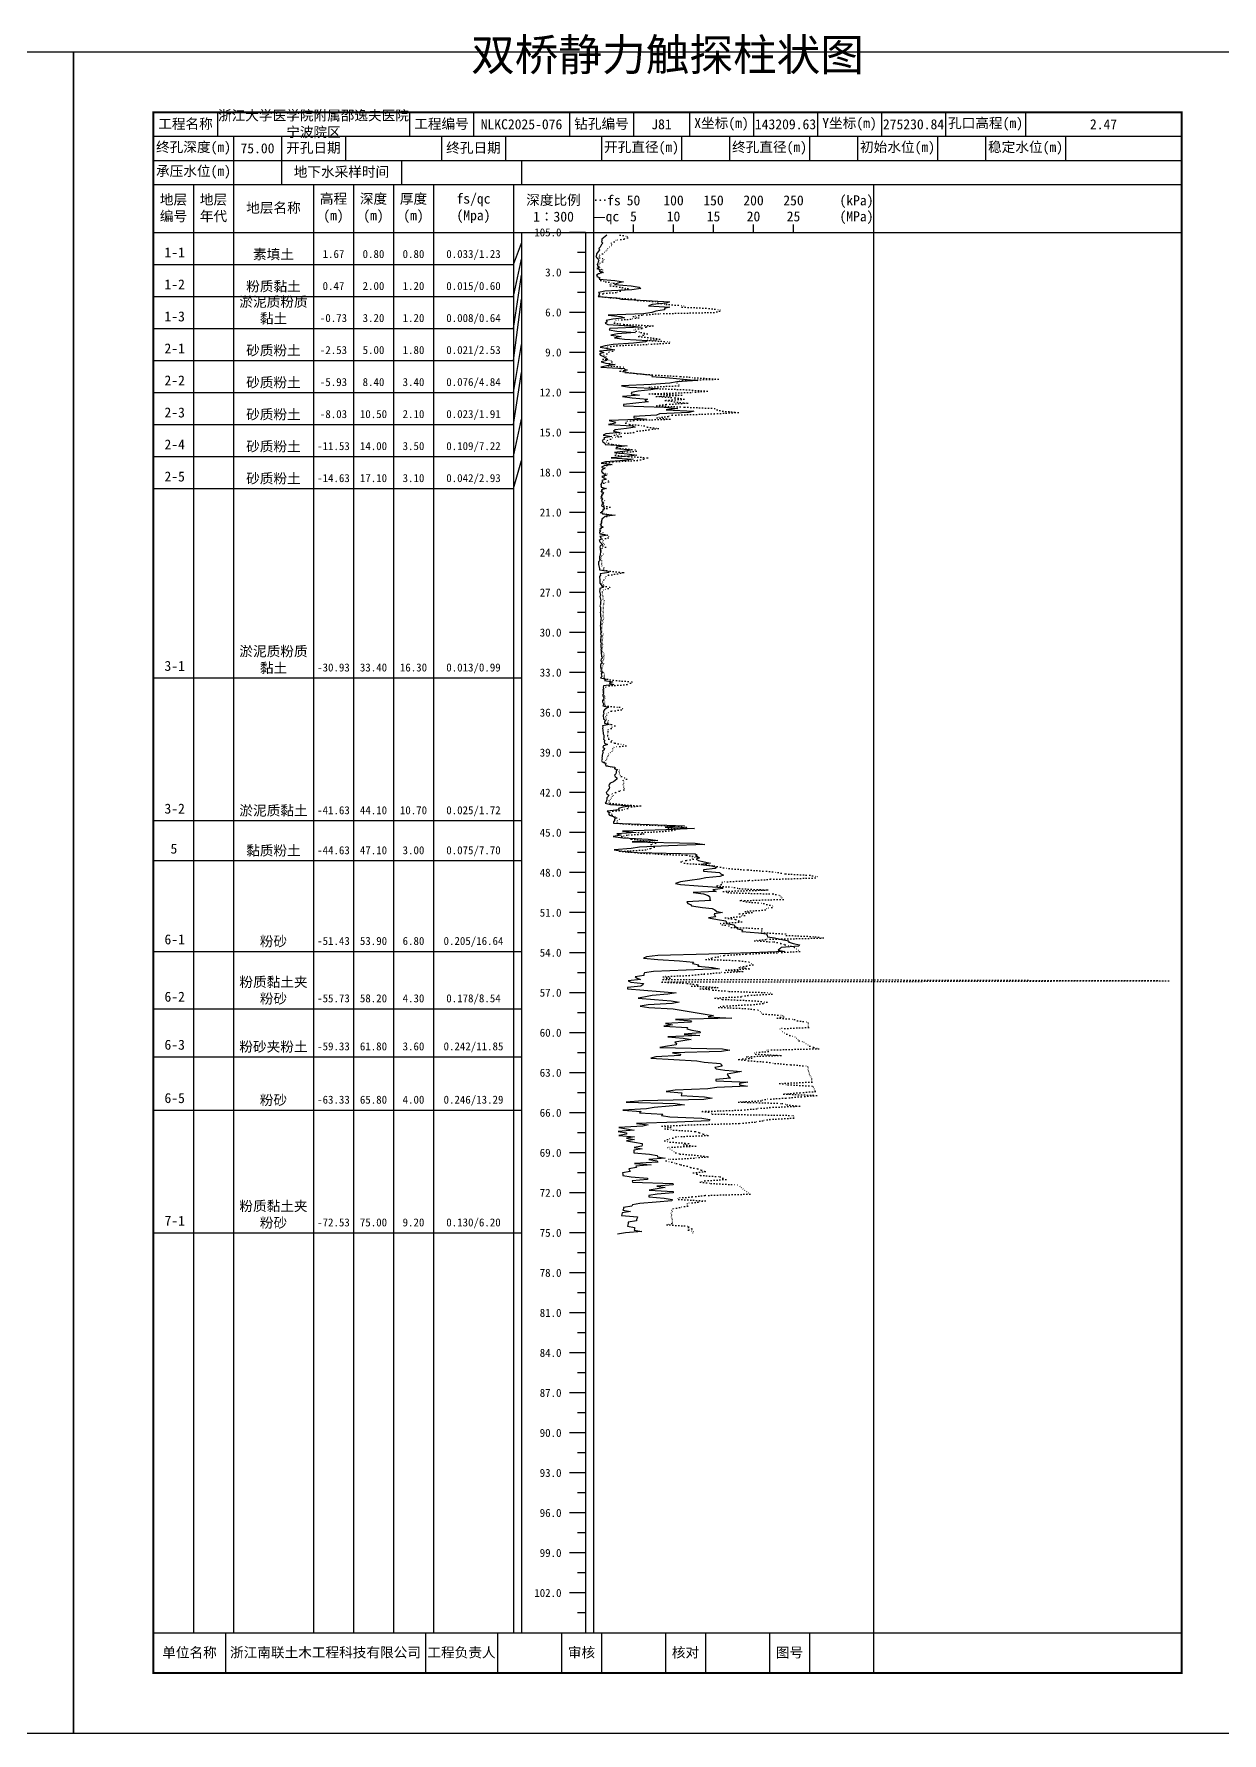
# Model space of a CAD drawing. Extents: x 297 to 65340, y 0 to 425.
# Drawn here: x 24047.1 to 24344.1, y 0 to 424.6 of the extents above; entities that cross this region are included whole.
import ezdxf
from ezdxf.enums import TextEntityAlignment as Align

# ---------------------------------------------------------------- set-up
doc = ezdxf.new("R2010")
doc.units = 0
doc.linetypes.add('DOT', pattern=[6.35, 0, -6.35])
doc.layers.add('FRAME', color=7, linetype='CONTINUOUS')
doc.layers.add('STRATUM', color=7, linetype='CONTINUOUS')
doc.styles.add('ST', font='')
doc.styles.get('ST').set_extended_font_data('SimSun')

msp = doc.modelspace()

# ---------------------------------------------------------------- linework, layer by layer
at = {"layer": 'FRAME', "color": 245, "linetype": 'Continuous'}
for points in [[(23760, 0), (24057, 0), (24057, 420), (23760, 420)], [(24057, 0), (24354, 0), (24354, 420), (24057, 420)]]:
    msp.add_lwpolyline(points, close=True, dxfattribs=at)
at = {"layer": 'FRAME', "linetype": 'Continuous', "const_width": 0.5}
msp.add_lwpolyline([(24077, 15), (24334, 15), (24334, 405), (24077, 405)], close=True, dxfattribs=at)
at = {"layer": 'FRAME', "color": 0, "linetype": 'Continuous'}
for points in [[(24093, 405), (24093, 399)], [(24141, 405), (24141, 399)], [(24157, 405), (24157, 399)], [(24181, 405), (24181, 399)], [(24197, 405), (24197, 399)], [(24211, 405), (24211, 399)], [(24227, 405), (24227, 399)], [(24243, 405), (24243, 399)], [(24259, 405), (24259, 399)], [(24275, 405), (24275, 399)], [(24295, 405), (24295, 399)], [(24334, 405), (24334, 399)], [(24077, 399), (24334, 399)], [(24097, 399), (24097, 393)], [(24109, 399), (24109, 393)], [(24125, 399), (24125, 393)], [(24149, 399), (24149, 393)], [(24165, 399), (24165, 393)], [(24189, 399), (24189, 393)], [(24209, 399), (24209, 393)], [(24221, 399), (24221, 393)], [(24241, 399), (24241, 393)], [(24253, 399), (24253, 393)], [(24273, 399), (24273, 393)], [(24285, 399), (24285, 393)], [(24305, 399), (24305, 393)], [(24334, 399), (24334, 393)], [(24077, 393), (24334, 393)], [(24097, 393), (24097, 387)], [(24109, 393), (24109, 387)], [(24139, 393), (24139, 387)], [(24169, 393), (24169, 387)], [(24077, 387), (24334, 387)], [(24087, 387), (24087, 25)], [(24097, 387), (24097, 25)], [(24117, 387), (24117, 25)], [(24127, 387), (24127, 25)], [(24137, 387), (24137, 25)], [(24147, 387), (24147, 25)], [(24167, 387), (24167, 25)], [(24187, 387), (24187, 25)], [(24257, 387), (24257, 25)], [(24077, 375), (24334, 375)], [(24169, 375), (24169, 25)], [(24185, 375), (24185, 25)], [(24197, 375), (24197, 377)], [(24207, 375), (24207, 377)], [(24217, 375), (24217, 377)], [(24227, 375), (24227, 377)], [(24237, 375), (24237, 377)], [(24077, 25), (24334, 25)], [(24095, 25), (24095, 15)], [(24145, 25), (24145, 15)], [(24163, 25), (24163, 15)], [(24179, 25), (24179, 15)], [(24189, 25), (24189, 15)], [(24205, 25), (24205, 15)], [(24215, 25), (24215, 15)], [(24231, 25), (24231, 15)], [(24241, 25), (24241, 15)], [(24257, 25), (24257, 15)]]:
    msp.add_lwpolyline(points, dxfattribs=at)
at = {"layer": 'STRATUM', "linetype": 'Continuous'}
for points in [[(24185, 375), (24181, 375)], [(24190.32, 374.33), (24189.92, 374), (24189.46, 373.67), (24189.12, 373.33), (24189.08, 373), (24188.98, 372.67), (24189.32, 372.33), (24189, 372), (24188.86, 371.67), (24188.64, 371.33), (24188.3, 371), (24188.52, 370.67), (24188.22, 370.33), (24187.98, 370), (24187.74, 369.67), (24187.74, 369.33), (24187.56, 369), (24187.8, 368.67), (24188.16, 368.33), (24188.32, 368), (24188.2, 367.67), (24188.08, 367.33), (24187.94, 367), (24188.02, 366.67), (24188.46, 366.33), (24187.84, 366), (24188.76, 365.67), (24188.38, 365.33), (24189.38, 365), (24188.24, 364.67), (24187.78, 364.33), (24187.9, 364), (24188.62, 363.67), (24188.38, 363.33), (24192.3, 363), (24194.54, 362.67), (24193.08, 362.33), (24192.28, 362), (24196.42, 361.67), (24198.44, 361.33), (24198.8, 361), (24196.58, 360.67), (24189.84, 360.33), (24188.22, 360), (24188.5, 359.67), (24188.3, 359.33), (24188.2, 359), (24192.74, 358.67), (24193.98, 358.33), (24200.24, 358), (24205.96, 357.67), (24205.26, 357.33), (24201.68, 357), (24200.76, 356.67), (24206.1, 356.33), (24204.72, 356), (24204.78, 355.67), (24202.56, 355.33), (24201.58, 355), (24199.46, 354.67), (24190.68, 354.33), (24193.84, 354), (24194.72, 353.67), (24191.8, 353.33), (24190.14, 353), (24190.42, 352.67), (24189.94, 352.33), (24190.56, 352), (24196.02, 351.67), (24198.98, 351.33), (24191.08, 351), (24190.94, 350.67), (24192.84, 350.33), (24197.52, 350), (24192.96, 349.67), (24191.3, 349.33), (24193.88, 349), (24192.26, 348.67), (24194.72, 348.33), (24200.56, 348), (24200, 347.67), (24196.96, 347.33), (24191.94, 347), (24189.92, 346.67), (24188.64, 346.33), (24190.58, 346), (24192.32, 345.67), (24188.46, 345.33), (24189.62, 345), (24188.48, 344.67), (24188.76, 344.33), (24189.54, 344), (24190.06, 343.67), (24190.46, 343.33), (24190.34, 343), (24188.92, 342.67), (24190.08, 342.33), (24192.44, 342), (24190.3, 341.67), (24188.8, 341.33), (24194.7, 341), (24195.04, 340.67), (24194.84, 340.33), (24194.84, 340), (24198.96, 339.67), (24201.74, 339.33), (24201.62, 339), (24205.96, 338.67), (24209.5, 338.33), (24213.06, 338), (24207.86, 337.67), (24206.06, 337.33), (24201.4, 337), (24193.96, 336.67), (24195.96, 336.33), (24203.28, 336), (24201.36, 335.67), (24198.18, 335.33), (24196.52, 335), (24196.38, 334.67), (24198.5, 334.33), (24194.24, 334), (24196.66, 333.67), (24200.48, 333.33), (24199.84, 333), (24200.64, 332.67), (24197.62, 332.33), (24194.54, 332), (24194.46, 331.67), (24204.68, 331.33), (24208.1, 331), (24205.18, 330.67), (24212.12, 330.33), (24210.86, 330), (24203.48, 329.67), (24202.72, 329.33), (24197.1, 329), (24197.1, 328.67), (24200.24, 328.33), (24190.94, 328), (24192.24, 327.67), (24192.5, 327.33), (24190.74, 327), (24196.68, 326.67), (24197.42, 326.33), (24195.28, 326), (24192.42, 325.67), (24192.02, 325.33), (24193.7, 325), (24190.1, 324.67), (24189.4, 324.33), (24191.58, 324), (24189.6, 323.67), (24189.78, 323.33), (24189.18, 323), (24189.36, 322.67), (24189.86, 322.33), (24189.92, 322), (24195.42, 321.67), (24192.78, 321.33), (24192.6, 321), (24196.66, 320.67), (24195.04, 320.33), (24192.22, 320), (24195.42, 319.67), (24197.8, 319.33), (24195, 319), (24191.38, 318.67), (24196.94, 318.33), (24194.76, 318), (24190.02, 317.67), (24188.9, 317.33), (24191.66, 317), (24189.66, 316.67), (24188.98, 316.33), (24189.66, 316), (24189.08, 315.67), (24189.04, 315.33), (24189.16, 315), (24189.66, 314.67), (24190.18, 314.33), (24189.12, 314), (24189.58, 313.67), (24190.16, 313.33), (24189.12, 313), (24189.26, 312.67), (24189, 312.33), (24188.82, 312), (24188.9, 311.67), (24188.9, 311.33), (24190.14, 311), (24189.02, 310.67), (24189.04, 310.33), (24189.54, 310), (24189.24, 309.67), (24188.96, 309.33), (24188.96, 309), (24189.04, 308.67), (24189.22, 308.33), (24189, 308), (24189.2, 307.67), (24189.6, 307.33), (24189.08, 307), (24189.04, 306.67), (24189.58, 306.33), (24189.72, 306), (24189.32, 305.67), (24189.22, 305.33), (24188.98, 305), (24189.22, 304.67), (24192.42, 304.33), (24189.86, 304), (24189.48, 303.67), (24189.12, 303.33), (24189.02, 303), (24189.02, 302.67), (24188.96, 302.33), (24188.84, 302), (24188.9, 301.67), (24189.4, 301.33), (24188.64, 301), (24188.54, 300.67), (24188.64, 300.33), (24188.54, 300), (24188.62, 299.67), (24190.48, 299.33), (24188.58, 299), (24188.8, 298.67), (24188.92, 298.33), (24188.44, 298), (24188.58, 297.67), (24188.9, 297.33), (24189.22, 297), (24188.64, 296.67), (24188.62, 296.33), (24188.64, 296), (24188.7, 295.67), (24188.74, 295.33), (24188.72, 295), (24188.66, 294.67), (24188.7, 294.33), (24188.54, 294), (24188.52, 293.67), (24188.54, 293.33), (24188.62, 293), (24188.26, 292.67), (24188.24, 292.33), (24188.26, 292), (24188.34, 291.67), (24188.38, 291.33), (24188.5, 291), (24188.46, 290.67), (24190.68, 290.33), (24190.8, 290), (24188.66, 289.67), (24188.76, 289.33), (24188.52, 289), (24188.48, 288.67), (24188.58, 288.33), (24188.62, 288), (24188.58, 287.67), (24188.6, 287.33), (24188.86, 287), (24189.12, 286.67), (24189.48, 286.33), (24188.6, 286), (24188.62, 285.67), (24188.52, 285.33), (24188.58, 285), (24188.7, 284.67), (24188.72, 284.33), (24188.62, 284), (24188.7, 283.67), (24188.76, 283.33), (24188.8, 283), (24188.74, 282.67), (24188.72, 282.33), (24188.72, 282), (24188.58, 281.67), (24188.76, 281.33), (24188.76, 281), (24188.72, 280.67), (24188.76, 280.33), (24188.7, 280), (24188.72, 279.67), (24188.74, 279.33), (24188.72, 279), (24188.9, 278.67), (24188.86, 278.33), (24188.84, 278), (24188.72, 277.67), (24188.74, 277.33), (24188.72, 277), (24188.7, 276.67), (24188.72, 276.33), (24188.72, 276), (24188.78, 275.67), (24188.8, 275.33), (24188.86, 275), (24188.76, 274.67), (24188.9, 274.33), (24188.84, 274), (24188.84, 273.67), (24188.76, 273.33), (24188.78, 273), (24188.78, 272.67), (24188.9, 272.33), (24188.8, 272), (24188.82, 271.67), (24188.82, 271.33), (24188.9, 271), (24188.8, 270.67), (24188.9, 270.33), (24188.94, 270), (24188.92, 269.67), (24189.02, 269.33), (24189, 269), (24189.24, 268.67), (24188.9, 268.33), (24188.84, 268), (24188.98, 267.67), (24189.16, 267.33), (24188.78, 267), (24188.76, 266.67), (24188.76, 266.33), (24188.82, 266), (24188.9, 265.67), (24188.84, 265.33), (24189.36, 265), (24188.94, 264.67), (24189.02, 264.33), (24189.1, 264), (24188.76, 263.67), (24190.14, 263.33), (24189.76, 263), (24191.84, 262.67), (24190.92, 262.33), (24192.1, 262), (24189.46, 261.67), (24189.42, 261.33), (24189.52, 261), (24189.36, 260.67), (24189.4, 260.33), (24189.42, 260), (24189.5, 259.67), (24189.28, 259.33), (24189.4, 259), (24189.62, 258.67), (24189.46, 258.33), (24189.26, 258), (24189.28, 257.67), (24189.44, 257.33), (24189.5, 257), (24189.34, 256.67), (24190.74, 256.33), (24190.2, 256), (24189.72, 255.67), (24189.54, 255.33), (24189.54, 255), (24189.6, 254.67), (24189.38, 254.33), (24189.44, 254), (24189.54, 253.67), (24189.5, 253.33), (24190.1, 253), (24189.76, 252.67), (24189.74, 252.33), (24190.94, 252), (24189.28, 251.67), (24189.3, 251.33), (24189.22, 251), (24189.36, 250.67), (24189.36, 250.33), (24189.42, 250), (24189.44, 249.67), (24189.58, 249.33), (24189.58, 249), (24189.56, 248.67), (24189.54, 248.33), (24189.84, 248), (24189.66, 247.67), (24189.78, 247.33), (24190.5, 247), (24189.54, 246.67), (24189.34, 246.33), (24189.76, 246), (24189.64, 245.67), (24189.24, 245.33), (24189.4, 245), (24189.22, 244.67), (24189.18, 244.33), (24189.16, 244), (24189.1, 243.67), (24189.16, 243.33), (24188.98, 243), (24189.2, 242.67), (24190.06, 242.33), (24190, 242), (24190.1, 241.67), (24192.3, 241.33), (24192.34, 241), (24192.86, 240.67), (24192.68, 240.33), (24192.68, 240), (24192.58, 239.67), (24192.28, 239.33), (24192.42, 239), (24192.82, 238.67), (24192.8, 238.33), (24192.42, 238), (24192.04, 237.67), (24191.18, 237.33), (24190.92, 237), (24190.84, 236.67), (24190.96, 236.33), (24190.94, 236), (24190.7, 235.67), (24190.48, 235.33), (24190.18, 235), (24190.36, 234.67), (24190.82, 234.33), (24190.64, 234), (24190.3, 233.67), (24190.3, 233.33), (24190.22, 233), (24190.14, 232.67), (24189.92, 232.33), (24191.24, 232), (24196.56, 231.67), (24194.3, 231.33), (24193.28, 231), (24193.32, 230.67), (24190.44, 230.33), (24190.92, 230), (24190.76, 229.67), (24191.04, 229.33), (24192.02, 229), (24192.46, 228.67), (24192.24, 228.33), (24192.26, 228), (24192.02, 227.67), (24192.02, 227.33), (24200.9, 227), (24209.72, 226.67), (24204.88, 226.33), (24212.28, 226), (24205.12, 225.67), (24194.26, 225.33), (24197.66, 225), (24192.8, 224.67), (24193.88, 224.33), (24191.9, 224), (24194.36, 223.67), (24200.7, 223.33), (24203.06, 223), (24196.7, 222.67), (24212.42, 222.33), (24214.84, 222), (24205.74, 221.67), (24198.5, 221.33), (24196.44, 221), (24192.18, 220.67), (24194.2, 220.33), (24197.98, 220), (24212.44, 219.67), (24212.92, 219.33), (24212.46, 219), (24213.46, 218.67), (24212.66, 218.33), (24213.26, 218), (24214.68, 217.67), (24216.24, 217.33), (24213.8, 217), (24216.54, 216.67), (24217.66, 216.33), (24217.42, 216), (24214.52, 215.67), (24214.54, 215.33), (24218.48, 215), (24218.82, 214.67), (24219.54, 214.33), (24218.62, 214), (24215.1, 213.67), (24213.5, 213.33), (24211.1, 213), (24208.78, 212.67), (24207.52, 212.33), (24208.72, 212), (24213.18, 211.67), (24219.18, 211.33), (24219.34, 211), (24216.82, 210.67), (24217.68, 210.33), (24211.92, 210), (24214.52, 209.67), (24215.7, 209.33), (24216.02, 209), (24216.1, 208.67), (24216.06, 208.33), (24216.32, 208), (24210.36, 207.67), (24210.58, 207.33), (24211.22, 207), (24211.48, 206.67), (24214.28, 206.33), (24216.66, 206), (24217.36, 205.67), (24217.82, 205.33), (24219.26, 205), (24217.2, 204.67), (24217.34, 204.33), (24217.46, 204), (24215.74, 203.67), (24217.96, 203.33), (24220.12, 203), (24220.16, 202.67), (24220.2, 202.33), (24222.16, 202), (24222.24, 201.67), (24222.76, 201.33), (24223.04, 201), (24224.22, 200.67), (24224.12, 200.33), (24228.22, 200), (24230.24, 199.67), (24230.4, 199.33), (24230.46, 199), (24232.24, 198.67), (24234.06, 198.33), (24235.84, 198), (24235.7, 197.67), (24236.88, 197.33), (24238.5, 197), (24238.34, 196.67), (24233.9, 196.33), (24233.62, 196), (24233.2, 195.67), (24234.8, 195.33), (24226.32, 195), (24215.84, 194.67), (24203.12, 194.33), (24200.22, 194), (24199.48, 193.67), (24203.1, 193.33), (24208.54, 193), (24212.04, 192.67), (24211.72, 192.33), (24213.32, 192), (24213.08, 191.67), (24216.74, 191.33), (24218.54, 191), (24210.2, 190.67), (24202, 190.33), (24199.76, 190), (24199.58, 189.67), (24199.58, 189.33), (24197.44, 189), (24197.94, 188.67), (24198.74, 188.33), (24195.68, 188), (24196.32, 187.67), (24199.5, 187.33), (24199.36, 187), (24198.8, 186.67), (24195.54, 186.33), (24195.48, 186), (24199.56, 185.67), (24203.64, 185.33), (24207.66, 185), (24205.62, 184.67), (24201.7, 184.33), (24200, 184), (24198.18, 183.67), (24202.26, 183.33), (24206.4, 183), (24208.44, 182.67), (24206.64, 182.33), (24200.66, 182), (24198.66, 181.67), (24200.8, 181.33), (24206.92, 181), (24208.92, 180.67), (24210.94, 180.33), (24212.92, 180), (24214.92, 179.67), (24217.02, 179.33), (24215.68, 179), (24221.56, 178.67), (24207.46, 178.33), (24211.52, 178), (24211.24, 177.67), (24204.96, 177.33), (24206.78, 177), (24204.6, 176.67), (24210.52, 176.33), (24210.32, 176), (24211.58, 175.67), (24213.6, 175.33), (24213.66, 175), (24209.66, 174.67), (24213.56, 174.33), (24205.56, 174), (24209.4, 173.67), (24211.42, 173.33), (24209.36, 173), (24207.36, 172.67), (24207.76, 172.33), (24207.68, 172), (24205.5, 171.67), (24203.56, 171.33), (24219.26, 171), (24221.08, 170.67), (24219.02, 170.33), (24206.76, 170), (24208.78, 169.67), (24208.64, 169.33), (24202.58, 169), (24201.34, 168.67), (24207.06, 168.33), (24212.84, 168), (24214.64, 167.67), (24218.78, 167.33), (24218.9, 167), (24219.16, 166.67), (24217.3, 166.33), (24217.64, 166), (24219.82, 165.67), (24223.96, 165.33), (24222.24, 165), (24220.38, 164.67), (24220.58, 164.33), (24220.86, 164), (24221.24, 163.67), (24217.56, 163.33), (24217.58, 163), (24225.58, 162.67), (24223.48, 162.33), (24223.48, 162), (24225.46, 161.67), (24217.8, 161.33), (24215.62, 161), (24207.4, 160.67), (24205.16, 160.33), (24209.06, 160), (24209.04, 159.67), (24208.94, 159.33), (24214.76, 159), (24216.64, 158.67), (24214.56, 158.33), (24199.28, 158), (24195.16, 157.67), (24207.38, 157.33), (24209.72, 157), (24205.94, 156.67), (24202.2, 156.33), (24200.28, 156), (24194.3, 155.67), (24198.94, 155.33), (24198.54, 155), (24204.3, 154.67), (24204.04, 154.33), (24206.08, 154), (24214.08, 153.67), (24216.12, 153.33), (24215.94, 153), (24207.84, 152.67), (24197.76, 152.33), (24200.68, 152), (24199.34, 151.67), (24193.34, 151.33), (24195.26, 151), (24197.2, 150.67), (24193.2, 150.33), (24195.26, 150), (24195.26, 149.67), (24193.3, 149.33), (24197.24, 149), (24195.22, 148.67), (24197.24, 148.33), (24195.22, 148), (24197.22, 147.67), (24199.16, 147.33), (24199.14, 147), (24199.12, 146.67), (24197.2, 146.33), (24199.16, 146), (24197.12, 145.67), (24197.08, 145.33), (24197.08, 145), (24200.98, 144.67), (24202.88, 144.33), (24202.96, 144), (24204.94, 143.67), (24200.8, 143.33), (24202.92, 143), (24203.1, 142.67), (24197.22, 142.33), (24201.38, 142), (24197.56, 141.67), (24197.74, 141.33), (24195.82, 141), (24196, 140.67), (24196.2, 140.33), (24194.26, 140), (24194.3, 139.67), (24194.32, 139.33), (24196.38, 139), (24200.48, 138.67), (24200.54, 138.33), (24196.64, 138), (24196.72, 137.67), (24206.84, 137.33), (24206.92, 137), (24202.86, 136.67), (24204.9, 136.33), (24202.9, 136), (24200.92, 135.67), (24206.92, 135.33), (24206.9, 135), (24202.9, 134.67), (24200.82, 134.33), (24200.8, 134), (24204.7, 133.67), (24206.66, 133.33), (24206.58, 133), (24202.64, 132.67), (24198.58, 132.33), (24196.76, 132), (24196.56, 131.67), (24194.48, 131.33), (24194.46, 131), (24194.36, 130.67), (24196.26, 130.33), (24194.2, 130), (24194.12, 129.67), (24194, 129.33), (24198, 129), (24197.9, 128.67), (24197.76, 128.33), (24197.72, 128), (24195.68, 127.67), (24195.66, 127.33), (24195.56, 127), (24195.46, 126.67), (24197.26, 126.33), (24197.24, 126), (24197.2, 125.67), (24199.12, 125.33), (24195.02, 125), (24193.04, 124.67)], [(24167, 367), (24169, 372.33)], [(24185, 370), (24183, 370)], [(24077, 367), (24087, 367)], [(24087, 367), (24097, 367)], [(24097, 367), (24117, 367)], [(24117, 367), (24127, 367)], [(24127, 367), (24137, 367)], [(24137, 367), (24147, 367)], [(24147, 367), (24167, 367)], [(24167, 359), (24169, 368.33)], [(24167, 351), (24169, 364.33)], [(24185, 365), (24181, 365)], [(24077, 359), (24087, 359)], [(24087, 359), (24097, 359)], [(24097, 359), (24117, 359)], [(24117, 359), (24127, 359)], [(24127, 359), (24137, 359)], [(24137, 359), (24147, 359)], [(24147, 359), (24167, 359)], [(24167, 343), (24169, 358.33)], [(24185, 360), (24183, 360)], [(24185, 355), (24181, 355)], [(24077, 351), (24087, 351)], [(24087, 351), (24097, 351)], [(24097, 351), (24117, 351)], [(24117, 351), (24127, 351)], [(24127, 351), (24137, 351)], [(24137, 351), (24147, 351)], [(24147, 351), (24167, 351)], [(24185, 350), (24183, 350)], [(24167, 335), (24169, 347)], [(24185, 345), (24181, 345)], [(24077, 343), (24087, 343)], [(24087, 343), (24097, 343)], [(24097, 343), (24117, 343)], [(24117, 343), (24127, 343)], [(24127, 343), (24137, 343)], [(24137, 343), (24147, 343)], [(24147, 343), (24167, 343)], [(24167, 327), (24169, 340)], [(24185, 340), (24183, 340)], [(24077, 335), (24087, 335)], [(24087, 335), (24097, 335)], [(24097, 335), (24117, 335)], [(24117, 335), (24127, 335)], [(24127, 335), (24137, 335)], [(24137, 335), (24147, 335)], [(24147, 335), (24167, 335)], [(24185, 335), (24181, 335)], [(24077, 327), (24087, 327)], [(24087, 327), (24097, 327)], [(24097, 327), (24117, 327)], [(24117, 327), (24127, 327)], [(24127, 327), (24137, 327)], [(24137, 327), (24147, 327)], [(24147, 327), (24167, 327)], [(24167, 319), (24169, 328.33)], [(24185, 330), (24183, 330)], [(24185, 325), (24181, 325)], [(24077, 319), (24087, 319)], [(24087, 319), (24097, 319)], [(24097, 319), (24117, 319)], [(24117, 319), (24127, 319)], [(24127, 319), (24137, 319)], [(24137, 319), (24147, 319)], [(24147, 319), (24167, 319)], [(24185, 320), (24183, 320)], [(24167, 311), (24169, 318)], [(24185, 315), (24181, 315)], [(24077, 311), (24087, 311)], [(24087, 311), (24097, 311)], [(24097, 311), (24117, 311)], [(24117, 311), (24127, 311)], [(24127, 311), (24137, 311)], [(24137, 311), (24147, 311)], [(24147, 311), (24167, 311)], [(24185, 310), (24183, 310)], [(24185, 305), (24181, 305)], [(24185, 300), (24183, 300)], [(24185, 295), (24181, 295)], [(24185, 290), (24183, 290)], [(24185, 285), (24181, 285)], [(24185, 280), (24183, 280)], [(24185, 275), (24181, 275)], [(24185, 270), (24183, 270)], [(24077, 263.67), (24087, 263.67)], [(24087, 263.67), (24097, 263.67)], [(24097, 263.67), (24117, 263.67)], [(24117, 263.67), (24127, 263.67)], [(24127, 263.67), (24137, 263.67)], [(24137, 263.67), (24147, 263.67)], [(24147, 263.67), (24167, 263.67)], [(24167, 263.67), (24169, 263.67)], [(24185, 265), (24181, 265)], [(24185, 260), (24183, 260)], [(24185, 255), (24181, 255)], [(24185, 250), (24183, 250)], [(24185, 245), (24181, 245)], [(24185, 240), (24183, 240)], [(24185, 235), (24181, 235)], [(24185, 230), (24183, 230)], [(24077, 228), (24087, 228)], [(24087, 228), (24097, 228)], [(24097, 228), (24117, 228)], [(24117, 228), (24127, 228)], [(24127, 228), (24137, 228)], [(24137, 228), (24147, 228)], [(24147, 228), (24167, 228)], [(24167, 228), (24169, 228)], [(24185, 225), (24181, 225)], [(24077, 218), (24087, 218)], [(24087, 218), (24097, 218)], [(24097, 218), (24117, 218)], [(24117, 218), (24127, 218)], [(24127, 218), (24137, 218)], [(24137, 218), (24147, 218)], [(24147, 218), (24167, 218)], [(24167, 218), (24169, 218)], [(24185, 220), (24183, 220)], [(24185, 215), (24181, 215)], [(24185, 210), (24183, 210)], [(24185, 205), (24181, 205)], [(24185, 200), (24183, 200)], [(24077, 195.33), (24087, 195.33)], [(24087, 195.33), (24097, 195.33)], [(24097, 195.33), (24117, 195.33)], [(24117, 195.33), (24127, 195.33)], [(24127, 195.33), (24137, 195.33)], [(24137, 195.33), (24147, 195.33)], [(24147, 195.33), (24167, 195.33)], [(24167, 195.33), (24169, 195.33)], [(24185, 195), (24181, 195)], [(24185, 190), (24183, 190)], [(24185, 185), (24181, 185)], [(24077, 181), (24087, 181)], [(24087, 181), (24097, 181)], [(24097, 181), (24117, 181)], [(24117, 181), (24127, 181)], [(24127, 181), (24137, 181)], [(24137, 181), (24147, 181)], [(24147, 181), (24167, 181)], [(24167, 181), (24169, 181)], [(24185, 180), (24183, 180)], [(24185, 175), (24181, 175)], [(24185, 170), (24183, 170)], [(24077, 169), (24087, 169)], [(24087, 169), (24097, 169)], [(24097, 169), (24117, 169)], [(24117, 169), (24127, 169)], [(24127, 169), (24137, 169)], [(24137, 169), (24147, 169)], [(24147, 169), (24167, 169)], [(24167, 169), (24169, 169)], [(24185, 165), (24181, 165)], [(24185, 160), (24183, 160)], [(24077, 155.67), (24087, 155.67)], [(24087, 155.67), (24097, 155.67)], [(24097, 155.67), (24117, 155.67)], [(24117, 155.67), (24127, 155.67)], [(24127, 155.67), (24137, 155.67)], [(24137, 155.67), (24147, 155.67)], [(24147, 155.67), (24167, 155.67)], [(24167, 155.67), (24169, 155.67)], [(24185, 155), (24181, 155)], [(24185, 150), (24183, 150)], [(24185, 145), (24181, 145)], [(24185, 140), (24183, 140)], [(24185, 135), (24181, 135)], [(24185, 130), (24183, 130)], [(24077, 125), (24087, 125)], [(24087, 125), (24097, 125)], [(24097, 125), (24117, 125)], [(24117, 125), (24127, 125)], [(24127, 125), (24137, 125)], [(24137, 125), (24147, 125)], [(24147, 125), (24167, 125)], [(24167, 125), (24169, 125)], [(24185, 125), (24181, 125)], [(24185, 120), (24183, 120)], [(24185, 115), (24181, 115)], [(24185, 110), (24183, 110)], [(24185, 105), (24181, 105)], [(24185, 100), (24183, 100)], [(24185, 95), (24181, 95)], [(24185, 90), (24183, 90)], [(24185, 85), (24181, 85)], [(24185, 80), (24183, 80)], [(24185, 75), (24181, 75)], [(24185, 70), (24183, 70)], [(24185, 65), (24181, 65)], [(24185, 60), (24183, 60)], [(24185, 55), (24181, 55)], [(24185, 50), (24183, 50)], [(24185, 45), (24181, 45)], [(24185, 40), (24183, 40)], [(24185, 35), (24181, 35)], [(24185, 30), (24183, 30)]]:
    msp.add_lwpolyline(points, dxfattribs=at)
at = {"layer": 'STRATUM', "linetype": 'DOT', "ltscale": 0.1}
msp.add_lwpolyline([(24193.66, 374.33), (24195.44, 374), (24195.54, 373.67), (24194.56, 373.33), (24192.7, 373), (24192.14, 372.67), (24191.38, 372.33), (24191.48, 372), (24191.46, 371.67), (24190.96, 371.33), (24190.5, 371), (24190.36, 370.67), (24190.14, 370.33), (24189.76, 370), (24189.22, 369.67), (24188.54, 369.33), (24188.38, 369), (24188.5, 368.67), (24189.68, 368.33), (24189.32, 368), (24189.28, 367.67), (24188.62, 367.33), (24188.4, 367), (24188.18, 366.67), (24188.54, 366.33), (24188.26, 366), (24189.26, 365.67), (24189.12, 365.33), (24188.8, 365), (24188.48, 364.67), (24188, 364.33), (24187.84, 364), (24188.36, 363.67), (24188.94, 363.33), (24188.82, 363), (24190.12, 362.67), (24192.12, 362.33), (24191.06, 362), (24191.28, 361.67), (24193.56, 361.33), (24195.62, 361), (24193.6, 360.67), (24193.68, 360.33), (24192.56, 360), (24189.3, 359.67), (24188.48, 359.33), (24188.52, 359), (24191.28, 358.67), (24197.4, 358.33), (24198.1, 358), (24203.04, 357.67), (24203.2, 357.33), (24205.22, 357), (24209.54, 356.67), (24209.2, 356.33), (24215.9, 356), (24218.7, 355.67), (24218.52, 355.33), (24217.08, 355), (24203.26, 354.67), (24199.06, 354.33), (24197.04, 354), (24198.26, 353.67), (24196.26, 353.33), (24192.66, 353), (24192.22, 352.67), (24192.24, 352.33), (24194.7, 352), (24201.82, 351.67), (24200.06, 351.33), (24198.98, 351), (24197.06, 350.67), (24197.66, 350.33), (24198.94, 350), (24200.44, 349.67), (24199.4, 349.33), (24198.36, 349), (24201.3, 348.67), (24203.52, 348.33), (24200.28, 348), (24206, 347.67), (24205.9, 347.33), (24200.26, 347), (24192.8, 346.67), (24190.36, 346.33), (24190.42, 346), (24191.24, 345.67), (24191.76, 345.33), (24190.84, 345), (24190.34, 344.67), (24189.6, 344.33), (24190.12, 344), (24189.84, 343.67), (24189.4, 343.33), (24191.32, 343), (24191.62, 342.67), (24190.9, 342.33), (24191.06, 342), (24190.74, 341.67), (24194.5, 341.33), (24194, 341), (24195.34, 340.67), (24193.68, 340.33), (24195.6, 340), (24198, 339.67), (24202.62, 339.33), (24208.84, 339), (24212.34, 338.67), (24218.18, 338.33), (24209.22, 338), (24208.02, 337.67), (24207.86, 337.33), (24208.38, 337), (24208.22, 336.67), (24200.96, 336.33), (24202.16, 336), (24210.28, 335.67), (24215.42, 335.33), (24211.24, 335), (24200.98, 334.67), (24209.02, 334.33), (24202.78, 334), (24207.4, 333.67), (24209.62, 333.33), (24205.04, 333), (24207.24, 332.67), (24210.48, 332.33), (24205.06, 332), (24202.8, 331.67), (24209.86, 331.33), (24217.32, 331), (24217.88, 330.67), (24219.34, 330.33), (24223.14, 330), (24217.14, 329.67), (24206.64, 329.33), (24205.6, 329), (24202.94, 328.67), (24206.1, 328.33), (24196.98, 328), (24195.14, 327.67), (24195.1, 327.33), (24196.06, 327), (24199.64, 326.67), (24200.54, 326.33), (24203.18, 326), (24200.84, 325.67), (24197.88, 325.33), (24197.02, 325), (24193.5, 324.67), (24192.26, 324.33), (24193.94, 324), (24191.86, 323.67), (24191.24, 323.33), (24190.44, 323), (24190.2, 322.67), (24190.74, 322.33), (24191.9, 322), (24194.16, 321.67), (24192.88, 321.33), (24193.64, 321), (24197.44, 320.67), (24197.68, 320.33), (24194.22, 320), (24192.7, 319.67), (24192.52, 319.33), (24195.86, 319), (24200.46, 318.67), (24199.48, 318.33), (24197.92, 318), (24191.74, 317.67), (24190.06, 317.33), (24191.26, 317), (24190.36, 316.67), (24189.82, 316.33), (24189.88, 316), (24189.28, 315.67), (24189.08, 315.33), (24189.26, 315), (24190.44, 314.67), (24190.3, 314.33), (24189.68, 314), (24189.74, 313.67), (24190.02, 313.33), (24190.7, 313), (24190.78, 312.67), (24189.62, 312.33), (24188.94, 312), (24188.8, 311.67), (24189.06, 311.33), (24189.34, 311), (24189.24, 310.67), (24188.82, 310.33), (24189, 310), (24189.44, 309.67), (24189.24, 309.33), (24188.86, 309), (24188.78, 308.67), (24189.18, 308.33), (24189.84, 308), (24189.32, 307.67), (24189.32, 307.33), (24189.44, 307), (24189.58, 306.67), (24191.08, 306.33), (24190.36, 306), (24189.56, 305.67), (24189.04, 305.33), (24188.86, 305), (24190.18, 304.67), (24190.34, 304.33), (24190.22, 304), (24189.4, 303.67), (24189.18, 303.33), (24189.18, 303), (24188.84, 302.67), (24188.84, 302.33), (24188.66, 302), (24188.66, 301.67), (24189.06, 301.33), (24188.82, 301), (24188.74, 300.67), (24188.66, 300.33), (24189.42, 300), (24189, 299.67), (24190.54, 299.33), (24190.76, 299), (24190.7, 298.67), (24189.18, 298.33), (24189.44, 298), (24189.28, 297.67), (24189.52, 297.33), (24189.72, 297), (24189.36, 296.67), (24190.02, 296.33), (24188.98, 296), (24188.96, 295.67), (24188.82, 295.33), (24188.86, 295), (24189.46, 294.67), (24189.08, 294.33), (24188.96, 294), (24188.92, 293.67), (24188.74, 293.33), (24189, 293), (24189.02, 292.67), (24189, 292.33), (24189.04, 292), (24189.12, 291.67), (24189.58, 291.33), (24189.5, 291), (24189.54, 290.67), (24191.2, 290.33), (24194.46, 290), (24193, 289.67), (24190.78, 289.33), (24190.12, 289), (24189.98, 288.67), (24189.6, 288.33), (24189.52, 288), (24189.32, 287.67), (24189.08, 287.33), (24189.4, 287), (24189.48, 286.67), (24191.14, 286.33), (24190.7, 286), (24189.48, 285.67), (24189.2, 285.33), (24189.2, 285), (24189.2, 284.67), (24189.24, 284.33), (24189.36, 284), (24189.32, 283.67), (24189.34, 283.33), (24189.7, 283), (24189.6, 282.67), (24189.52, 282.33), (24189.48, 282), (24189.42, 281.67), (24189.42, 281.33), (24189.44, 281), (24189.4, 280.67), (24189.36, 280.33), (24189.4, 280), (24189.4, 279.67), (24189.32, 279.33), (24189.36, 279), (24189.52, 278.67), (24189.44, 278.33), (24189.28, 278), (24189.4, 277.67), (24189.2, 277.33), (24189.08, 277), (24189.08, 276.67), (24189, 276.33), (24189, 276), (24189.02, 275.67), (24188.98, 275.33), (24189.02, 275), (24189.42, 274.67), (24189.26, 274.33), (24189.18, 274), (24189.24, 273.67), (24189.18, 273.33), (24189.16, 273), (24189.2, 272.67), (24189.18, 272.33), (24189.24, 272), (24189.32, 271.67), (24189.18, 271.33), (24189.08, 271), (24189.12, 270.67), (24189.2, 270.33), (24189.32, 270), (24189.58, 269.67), (24189.64, 269.33), (24189.5, 269), (24189.6, 268.67), (24189.58, 268.33), (24189.32, 268), (24189.24, 267.67), (24189.52, 267.33), (24189.48, 267), (24189.32, 266.67), (24189.12, 266.33), (24189.12, 266), (24189.06, 265.67), (24189.26, 265.33), (24189.52, 265), (24189.72, 264.67), (24189.68, 264.33), (24189.7, 264), (24189.66, 263.67), (24190.48, 263.33), (24192.74, 263), (24196.78, 262.67), (24196.22, 262.33), (24195.3, 262), (24190.88, 261.67), (24190.06, 261.33), (24189.52, 261), (24189.56, 260.67), (24189.52, 260.33), (24189.52, 260), (24189.52, 259.67), (24189.64, 259.33), (24189.74, 259), (24189.88, 258.67), (24189.6, 258.33), (24189.58, 258), (24189.72, 257.67), (24189.8, 257.33), (24189.72, 257), (24189.94, 256.67), (24193.52, 256.33), (24194.3, 256), (24193.88, 255.67), (24191.44, 255.33), (24190.76, 255), (24190.26, 254.67), (24190.28, 254.33), (24190.04, 254), (24190.08, 253.67), (24190.14, 253.33), (24190.76, 253), (24190.5, 252.67), (24190.58, 252.33), (24191.52, 252), (24192.34, 251.67), (24191.62, 251.33), (24191.42, 251), (24190.56, 250.67), (24190.62, 250.33), (24190.62, 250), (24190.54, 249.67), (24190.52, 249.33), (24190.52, 249), (24190.78, 248.67), (24190.86, 248.33), (24191.6, 248), (24191.4, 247.67), (24192.4, 247.33), (24194.5, 247), (24195.06, 246.67), (24192.16, 246.33), (24191.76, 246), (24191.76, 245.67), (24191.62, 245.33), (24191.26, 245), (24190.82, 244.67), (24190.68, 244.33), (24190.54, 244), (24190.36, 243.67), (24190.32, 243.33), (24190.04, 243), (24189.68, 242.67), (24189.64, 242.33), (24189.88, 242), (24190.52, 241.67), (24191.8, 241.33), (24192.32, 241), (24193.48, 240.67), (24193.3, 240.33), (24193.48, 240), (24193.4, 239.67), (24193.66, 239.33), (24193.98, 239), (24194.72, 238.67), (24195.22, 238.33), (24194.34, 238), (24194.46, 237.67), (24194.5, 237.33), (24194.36, 237), (24194.5, 236.67), (24194.52, 236.33), (24194.68, 236), (24194.56, 235.67), (24193.4, 235.33), (24192.46, 235), (24191.62, 234.67), (24191.94, 234.33), (24191.68, 234), (24191.5, 233.67), (24191.28, 233.33), (24190.88, 233), (24190.86, 232.67), (24191.2, 232.33), (24194.14, 232), (24198.72, 231.67), (24195.72, 231.33), (24195.48, 231), (24194.16, 230.67), (24191.84, 230.33), (24191.08, 230), (24191.54, 229.67), (24191.64, 229.33), (24192.36, 229), (24192.72, 228.67), (24193.48, 228.33), (24192.98, 228), (24192.8, 227.67), (24192.98, 227.33), (24197.38, 227), (24207.58, 226.67), (24210.18, 226.33), (24205.76, 226), (24207.32, 225.67), (24205.06, 225.33), (24198.28, 225), (24199.54, 224.67), (24195.34, 224.33), (24194.08, 224), (24195.5, 223.67), (24196.58, 223.33), (24199.54, 223), (24202.1, 222.67), (24202.46, 222.33), (24201.4, 222), (24202.08, 221.67), (24202.2, 221.33), (24201.2, 221), (24199.96, 220.67), (24193.58, 220.33), (24197.44, 220), (24202.52, 219.67), (24210.32, 219.33), (24213.04, 219), (24211.64, 218.67), (24211.88, 218.33), (24210.08, 218), (24208.92, 217.67), (24209.76, 217.33), (24215.16, 217), (24217.16, 216.67), (24218.76, 216.33), (24220.94, 216), (24225.66, 215.67), (24230.28, 215.33), (24233.2, 215), (24235.06, 214.67), (24241.04, 214.33), (24243, 214), (24242.4, 213.67), (24231.18, 213.33), (24225.66, 213), (24219.2, 212.67), (24219.14, 212.33), (24218.9, 212), (24217.94, 211.67), (24222.24, 211.33), (24223.5, 211), (24230.5, 210.67), (24219.48, 210.33), (24220.66, 210), (24231.9, 209.67), (24233.62, 209.33), (24233.86, 209), (24234.06, 208.67), (24234.38, 208.33), (24223.78, 208), (24225.24, 207.67), (24229.62, 207.33), (24230.36, 207), (24231.84, 206.67), (24231.56, 206.33), (24230.3, 206), (24229.9, 205.67), (24224.96, 205.33), (24226.62, 205), (24223.48, 204.67), (24224.78, 204.33), (24223.58, 204), (24220.04, 203.67), (24222.62, 203.33), (24223.3, 203), (24223.96, 202.67), (24218.66, 202.33), (24219.22, 202), (24220.94, 201.67), (24221.54, 201.33), (24229.36, 201), (24229.02, 200.67), (24229.02, 200.33), (24229, 200), (24235.04, 199.67), (24235.26, 199.33), (24242.52, 199), (24244.4, 198.67), (24230, 198.33), (24227.36, 198), (24232.2, 197.67), (24233.86, 197.33), (24234.94, 197), (24236.36, 196.67), (24237.22, 196.33), (24237.78, 196), (24238.18, 195.67), (24238.5, 195.33), (24232.8, 195), (24225.06, 194.67), (24219.58, 194.33), (24218.2, 194), (24216.54, 193.67), (24215.14, 193.33), (24223.54, 193), (24226.02, 192.67), (24226.44, 192.33), (24226.84, 192), (24225.22, 191.67), (24223.5, 191.33), (24225.9, 191), (24220.14, 190.67), (24224.26, 190.33), (24218.5, 190), (24214.7, 189.67), (24210.9, 189.33), (24204.5, 189), (24206.08, 188.67), (24204.4, 188.33), (24330.72, 188), (24204.18, 187.67), (24210.48, 187.33), (24212.98, 187), (24211.58, 186.67), (24218.04, 186.33), (24213.76, 186), (24216.88, 185.67), (24220.96, 185.33), (24231.16, 185), (24231.62, 184.67), (24225.62, 184.33), (24223.82, 184), (24217.44, 183.67), (24219.32, 183.33), (24226.7, 183), (24230.34, 182.67), (24229.32, 182.33), (24226.3, 182), (24219.5, 181.67), (24218.34, 181.33), (24225.72, 181), (24228.22, 180.67), (24228.66, 180.33), (24229, 180), (24229.44, 179.67), (24234.22, 179.33), (24234.5, 179), (24232.96, 178.67), (24237.26, 178.33), (24237.98, 178), (24240.6, 177.67), (24240.64, 177.33), (24240.66, 177), (24240.68, 176.67), (24240.74, 176.33), (24233.62, 176), (24233.96, 175.67), (24234.28, 175.33), (24234.7, 175), (24235.34, 174.67), (24236.04, 174.33), (24237.3, 174), (24237.7, 173.67), (24238.06, 173.33), (24238.44, 173), (24239.54, 172.67), (24240.06, 172.33), (24240.62, 172), (24241.12, 171.67), (24242.12, 171.33), (24243.28, 171), (24230.3, 170.67), (24230.68, 170.33), (24227.14, 170), (24227.62, 169.67), (24233.84, 169.33), (24225.32, 169), (24226.54, 168.67), (24223.36, 168.33), (24225.78, 168), (24230.36, 167.67), (24232.4, 167.33), (24236.42, 167), (24240.46, 166.67), (24240.54, 166.33), (24240.62, 166), (24240.68, 165.67), (24240.78, 165.33), (24240.88, 165), (24240.94, 164.67), (24241.08, 164.33), (24241.32, 164), (24241.46, 163.67), (24241.48, 163.33), (24241.52, 163), (24241.54, 162.67), (24233.62, 162.33), (24235.66, 162), (24241.84, 161.67), (24241.9, 161.33), (24242.2, 161), (24242.32, 160.67), (24242.44, 160.33), (24238.56, 160), (24234.6, 159.67), (24242.76, 159.33), (24238.9, 159), (24234.98, 158.67), (24229.92, 158.33), (24228.86, 158), (24223.34, 157.67), (24234.18, 157.33), (24235.38, 157), (24238.52, 156.67), (24231.12, 156.33), (24227.76, 156), (24223.92, 155.67), (24214.28, 155.33), (24216.5, 155), (24216.76, 154.67), (24236.92, 154.33), (24236.98, 154), (24237.02, 153.67), (24231.12, 153.33), (24229.28, 153), (24227.36, 152.67), (24223.3, 152.33), (24212.22, 152), (24204.16, 151.67), (24206.24, 151.33), (24204.88, 151), (24207, 150.67), (24212.5, 150.33), (24213.54, 150), (24214.54, 149.67), (24215.58, 149.33), (24207.56, 149), (24206.82, 148.67), (24205.52, 148.33), (24204.8, 148), (24206.18, 147.67), (24210.76, 147.33), (24209.6, 147), (24212.5, 146.67), (24205.52, 146.33), (24206.06, 146), (24206.6, 145.67), (24207.08, 145.33), (24207.62, 145), (24208.68, 144.67), (24213.1, 144.33), (24215.6, 144), (24212.08, 143.67), (24205.78, 143.33), (24205.14, 143), (24206.56, 142.67), (24207.74, 142.33), (24208.88, 142), (24210.38, 141.67), (24211.36, 141.33), (24213.08, 141), (24213.98, 140.67), (24214.94, 140.33), (24211.96, 140), (24212.92, 139.67), (24213.82, 139.33), (24218.66, 139), (24219.36, 138.67), (24220.08, 138.33), (24214.84, 138), (24213.78, 137.67), (24216.4, 137.33), (24222.96, 137), (24223.56, 136.67), (24223.9, 136.33), (24224.3, 136), (24224.74, 135.67), (24225.22, 135.33), (24225.66, 135), (24226.08, 134.67), (24214.76, 134.33), (24211.56, 134), (24208.06, 133.67), (24208.36, 133.33), (24214.9, 133), (24213.12, 132.67), (24210.44, 132.33), (24210.44, 132), (24210.48, 131.67), (24208.5, 131.33), (24206.86, 131), (24206.54, 130.67), (24206.72, 130.33), (24206.34, 130), (24206.54, 129.67), (24206.56, 129.33), (24206.38, 129), (24206.62, 128.67), (24206.64, 128.33), (24206.64, 128), (24206.74, 127.67), (24206.56, 127.33), (24205.38, 127), (24210.78, 126.67), (24210.76, 126.33), (24211.56, 126), (24210.76, 125.67), (24211.96, 125.33), (24211.74, 125), (24211.74, 124.67)], dxfattribs=at)

# ---------------------------------------------------------------- texts
at = {"layer": 'FRAME', "style": 'ST'}
msp.add_text('双桥静力触探柱状图', height=8, dxfattribs=at).set_placement((24205.5, 413), align=Align.BOTTOM_CENTER)
for s, p in [('…fs', (24187, 383)), ('—qc', (24187, 379))]:
    msp.add_text(s, height=2.5, dxfattribs=at).set_placement(p, align=Align.MIDDLE_LEFT)
for s, p in [('50', (24197, 383)), ('100', (24207, 383)), ('150', (24217, 383)), ('200', (24227, 383)), ('250', (24237, 383)), ('5', (24197, 379)), ('10', (24207, 379)), ('15', (24217, 379)), ('20', (24227, 379)), ('25', (24237, 379))]:
    msp.add_text(s, height=2.5, dxfattribs=at).set_placement(p, align=Align.MIDDLE_CENTER)
for s, p in [('(kPa)', (24257, 383)), ('(MPa)', (24257, 379))]:
    msp.add_text(s, height=2.5, dxfattribs=at).set_placement(p, align=Align.MIDDLE_RIGHT)
at = {"layer": 'FRAME', "char_height": 2.5, "attachment_point": 5, "style": 'ST'}
for s, insert, width in [('工程名称', (24085, 402), 16), ('浙江大学医学院附属邵逸夫医院宁波院区', (24117, 402), 48), ('工程编号', (24149, 402), 16), ('钻孔编号', (24189, 402), 16), ('X坐标(m)', (24219, 402), 16), ('Y坐标(m)', (24251, 402), 16), ('孔口高程(m)', (24285, 402), 20), ('NLKC2025-076', (24169, 402), 24), ('J81', (24204, 402), 14), ('143209.63', (24235, 402), 16), ('275230.84', (24267, 402), 16), ('2.47', (24314.5, 402), 39), ('终孔深度(m)', (24087, 396), 20), ('75.00', (24103, 396), 12), ('开孔日期', (24117, 396), 16), ('终孔日期', (24157, 396), 16), ('开孔直径(m)', (24199, 396), 20), ('终孔直径(m)', (24231, 396), 20), ('初始水位(m)', (24263, 396), 20), ('稳定水位(m)', (24295, 396), 20), ('承压水位(m)', (24087, 390), 20), ('地下水采样时间', (24124, 390), 30), ('地层编号', (24082, 381), 10), ('地层年代', (24092, 381), 10), ('地层名称', (24107, 381), 20), ('高程\\P(m)', (24122, 381), 10), ('深度\\P(m)', (24132, 381), 10), ('厚度\\P(m)', (24142, 381), 10), ('fs/qc\\P(Mpa)', (24157, 381), 20), ('深度比例\\P1∶300', (24177, 381), 20), ('单位名称', (24086, 20), 18), ('浙江南联土木工程科技有限公司', (24120, 20), 50), ('工程负责人', (24154, 20), 18), ('审核', (24184, 20), 10), ('核对', (24210, 20), 10), ('图号', (24236, 20), 10)]:
    msp.add_mtext(s, dxfattribs=dict(at, insert=insert, width=width))
at = {"layer": 'STRATUM', "style": 'ST'}
for s, p in [('105.0', (24179, 375)), ('3.0', (24179, 365)), ('6.0', (24179, 355)), ('9.0', (24179, 345)), ('12.0', (24179, 335)), ('15.0', (24179, 325)), ('18.0', (24179, 315)), ('21.0', (24179, 305)), ('24.0', (24179, 295)), ('27.0', (24179, 285)), ('30.0', (24179, 275)), ('33.0', (24179, 265)), ('36.0', (24179, 255)), ('39.0', (24179, 245)), ('42.0', (24179, 235)), ('45.0', (24179, 225)), ('48.0', (24179, 215)), ('51.0', (24179, 205)), ('54.0', (24179, 195)), ('57.0', (24179, 185)), ('60.0', (24179, 175)), ('63.0', (24179, 165)), ('66.0', (24179, 155)), ('69.0', (24179, 145)), ('72.0', (24179, 135)), ('75.0', (24179, 125)), ('78.0', (24179, 115)), ('81.0', (24179, 105)), ('84.0', (24179, 95)), ('87.0', (24179, 85)), ('90.0', (24179, 75)), ('93.0', (24179, 65)), ('96.0', (24179, 55)), ('99.0', (24179, 45)), ('102.0', (24179, 35))]:
    msp.add_text(s, height=2, dxfattribs=at).set_placement(p, align=Align.MIDDLE_RIGHT)
for s, p in [('1-1', (24079.75, 370)), ('1-2', (24079.75, 362)), ('1-3', (24079.75, 354)), ('2-1', (24079.75, 346)), ('2-2', (24079.75, 338)), ('2-3', (24079.75, 330)), ('2-4', (24079.75, 322)), ('2-5', (24079.75, 314)), ('3-1', (24079.75, 266.67)), ('3-2', (24079.75, 231)), ('5', (24081.25, 221)), ('6-1', (24079.75, 198.33)), ('6-2', (24079.75, 184)), ('6-3', (24079.75, 172)), ('6-5', (24079.75, 158.67)), ('7-1', (24079.75, 128))]:
    msp.add_text(s, height=2.5, dxfattribs=at).set_placement(p, align=Align.MIDDLE_LEFT)
for s, p in [('1.67', (24122, 368)), ('0.80', (24132, 368)), ('0.80', (24142, 368)), ('0.033/1.23', (24157, 368)), ('0.47', (24122, 360)), ('2.00', (24132, 360)), ('1.20', (24142, 360)), ('0.015/0.60', (24157, 360)), ('-0.73', (24122, 352)), ('3.20', (24132, 352)), ('1.20', (24142, 352)), ('0.008/0.64', (24157, 352)), ('-2.53', (24122, 344)), ('5.00', (24132, 344)), ('1.80', (24142, 344)), ('0.021/2.53', (24157, 344)), ('-5.93', (24122, 336)), ('8.40', (24132, 336)), ('3.40', (24142, 336)), ('0.076/4.84', (24157, 336)), ('-8.03', (24122, 328)), ('10.50', (24132, 328)), ('2.10', (24142, 328)), ('0.023/1.91', (24157, 328)), ('0.109/7.22', (24157, 320)), ('-11.53', (24122, 320)), ('14.00', (24132, 320)), ('3.50', (24142, 320)), ('-14.63', (24122, 312)), ('17.10', (24132, 312)), ('3.10', (24142, 312)), ('0.042/2.93', (24157, 312)), ('-30.93', (24122, 264.67)), ('33.40', (24132, 264.67)), ('16.30', (24142, 264.67)), ('0.013/0.99', (24157, 264.67)), ('-41.63', (24122, 229)), ('44.10', (24132, 229)), ('10.70', (24142, 229)), ('0.025/1.72', (24157, 229)), ('-44.63', (24122, 219)), ('47.10', (24132, 219)), ('3.00', (24142, 219)), ('0.075/7.70', (24157, 219)), ('-51.43', (24122, 196.33)), ('53.90', (24132, 196.33)), ('6.80', (24142, 196.33)), ('0.205/16.64', (24157, 196.33)), ('-55.73', (24122, 182)), ('58.20', (24132, 182)), ('4.30', (24142, 182)), ('0.178/8.54', (24157, 182)), ('-59.33', (24122, 170)), ('61.80', (24132, 170)), ('3.60', (24142, 170)), ('0.242/11.85', (24157, 170)), ('-63.33', (24122, 156.67)), ('65.80', (24132, 156.67)), ('4.00', (24142, 156.67)), ('0.246/13.29', (24157, 156.67)), ('-72.53', (24122, 126)), ('75.00', (24132, 126)), ('9.20', (24142, 126)), ('0.130/6.20', (24157, 126))]:
    msp.add_text(s, height=2, dxfattribs=at).set_placement(p, align=Align.BOTTOM_CENTER)
at = {"layer": 'STRATUM', "char_height": 2.5, "width": 20, "attachment_point": 8, "style": 'ST'}
for s, insert in [('素填土', (24107, 368)), ('粉质黏土', (24107, 360)), ('淤泥质粉质黏土', (24107, 352)), ('砂质粉土', (24107, 344)), ('砂质粉土', (24107, 336)), ('砂质粉土', (24107, 328)), ('砂质粉土', (24107, 320)), ('砂质粉土', (24107, 312)), ('淤泥质粉质黏土', (24107, 264.67)), ('淤泥质黏土', (24107, 229)), ('黏质粉土', (24107, 219)), ('粉砂', (24107, 196.33)), ('粉质黏土夹粉砂', (24107, 182)), ('粉砂夹粉土', (24107, 170)), ('粉砂', (24107, 156.67)), ('粉质黏土夹粉砂', (24107, 126))]:
    msp.add_mtext(s, dxfattribs=dict(at, insert=insert))

doc.saveas('drawing.dxf')
